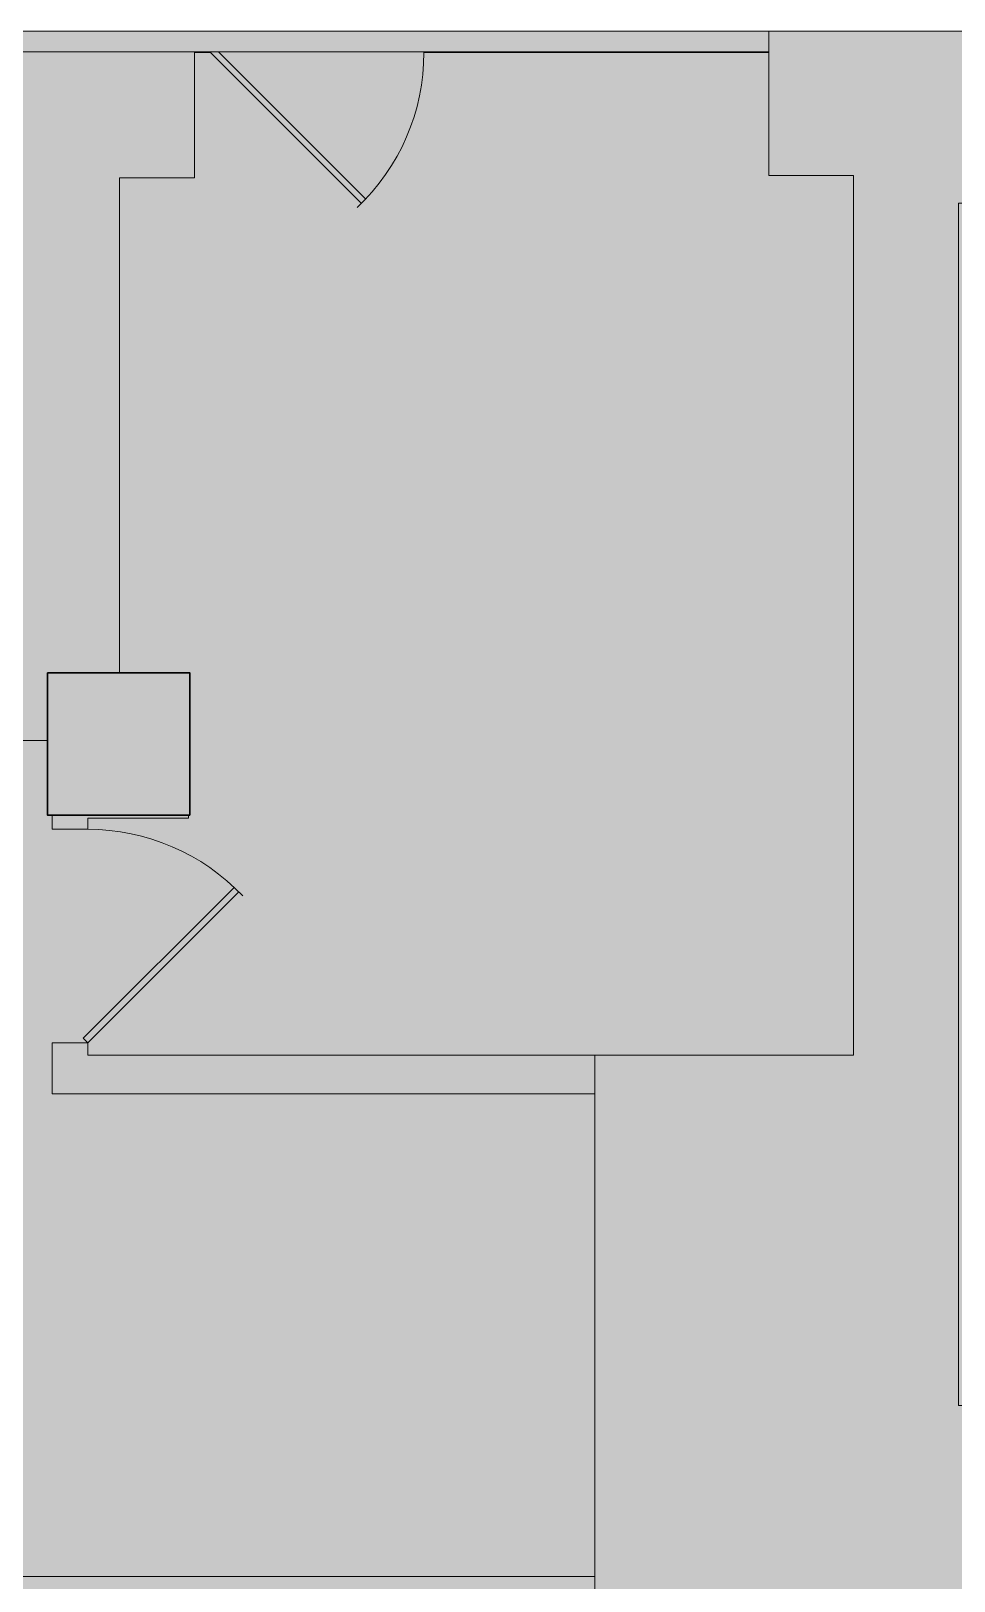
# Model space of a CAD drawing. Header units: inches. Extents: x -1427 to 2274, y -2183 to 260.
# Drawn here: x -236 to -80.4, y -1613.5 to -1352.1 of the extents above; entities that cross this region are included whole.
import ezdxf

# ---------------------------------------------------------------- set-up
doc = ezdxf.new("R2010")
doc.units = ezdxf.units.IN
doc.header["$MEASUREMENT"] = 0
for name, color, linetype, lineweight in [('8260 Willow Oaks_dwg', 8, 'Continuous', 9), ('8260 Willow Oaks_dwg _2_', 8, 'Continuous', 9), ('A-COLS', 52, 'Continuous', 13), ('A-DETL-GENF', 92, 'Continuous', 9), ('A-WALL', 113, 'Continuous', 13), ('A-WALL-PATT', 111, 'Continuous', 13), ('I-WALL', 2, 'Continuous', 9), ('LEVEL 07 BB', 7, 'Continuous', 9)]:
    doc.layers.add(name, color=color, linetype=linetype, lineweight=lineweight)

# ---------------------------------------------------------------- blocks, each defined once
blk = doc.blocks.new('8260 Willow Oaks_dwg_8260_7th Floor_ARCH_BB_dwg_DR-45-2427410-07 DEMO-2472885-Reflected Ceiling Plan')
at = {"layer": 'LEVEL 07 BB'}
blk.add_line((0.0381, -0.0035), (0.7279, 0.6863), dxfattribs=at)
at = {"layer": 'LEVEL 07 BB', "flags": 128}
blk.add_lwpolyline([(0.7071, 0.7071), (0, 0), (0.0035, -0.0035)], dxfattribs=at)
at = {"layer": 'LEVEL 07 BB'}
blk.add_arc((0, 0), 1, 360, 46.56044, dxfattribs=at)
blk = doc.blocks.new('8260 Willow Oaks_dwg_8260_7th Floor_ARCH_BB_dwg_DR-45-2427410-07 DEMO-V1-Reflected Ceiling Plan')
at = {"layer": 'LEVEL 07 BB', "flags": 128}
blk.add_lwpolyline([(0.7071, 0.7071), (0, 0), (0.0208, -0.0208), (0.7279, 0.6863)], dxfattribs=at)
at = {"layer": 'LEVEL 07 BB'}
blk.add_arc((0, 0), 1, 360, 46.56044, dxfattribs=at)
blk = doc.blocks.new('8260 Willow Oaks_dwg-2472863-Reflected Ceiling Plan')
at = {"layer": 'A-COLS', "lineweight": 9}
blk.add_hatch(color=7, dxfattribs=at).paths.add_polyline_path([(32809.96, 9103.7), (32833.96, 9103.7), (32833.96, 9127.7), (32809.96, 9127.7), (32809.96, 9108.18)], flags=0)
at = {"layer": 'A-WALL-PATT', "lineweight": 9}
blk.add_hatch(color=7, dxfattribs=at).paths.add_polyline_path([(32770.67, 8975.29), (32902.23, 8975.29), (32902.23, 8975.54), (32587.71, 8975.54), (32587.71, 8975.29), (32745.68, 8975.29)], flags=0)
at = {"layer": 'A-COLS', "color": 10, "lineweight": 30, "flags": 128}
blk.add_lwpolyline([(32833.96, 9103.7), (32833.96, 9127.7), (32809.96, 9127.7), (32809.96, 9103.7)], close=True, dxfattribs=at)
at = {"layer": 'LEVEL 07 BB', "flags": 128}
for points in [[(32822.1, 9127.7), (32822.1, 9211.2), (32834.73, 9211.2), (32834.73, 9232.32), (32837.42, 9232.32), (32837.42, 9232.45)], [(32873.42, 9232.45), (32873.42, 9232.32), (32931.6, 9232.32)], [(32608.73, 8975.54), (32608.73, 8996.07), (32605.23, 8996.07), (32605.23, 9063.7), (32647.73, 9063.7), (32647.73, 9116.32), (32809.96, 9116.32)], [(32810.73, 9103.7), (32810.73, 9101.32), (32816.73, 9101.32), (32816.73, 9103.2), (32833.73, 9103.2), (32833.73, 9103.7)], [(32902.23, 9063.2), (32816.73, 9063.2), (32816.73, 9065.32), (32810.73, 9065.32), (32810.73, 9056.7), (32902.23, 9056.7)]]:
    blk.add_lwpolyline(points, dxfattribs=at)
at = {"extrusion": (0, 0, -1), "xscale": 35.99999999998933, "yscale": 35.99999999998933, "zscale": -35.99999999998933}
for name, p, rotation in [('8260 Willow Oaks_dwg_8260_7th Floor_ARCH_BB_dwg_DR-45-2427410-07 DEMO-2472885-Reflected Ceiling Plan', (-32837.42, 9232.32), 180), ('8260 Willow Oaks_dwg_8260_7th Floor_ARCH_BB_dwg_DR-45-2427410-07 DEMO-V1-Reflected Ceiling Plan', (-32816.73, 9065.32), 90.00000000000001)]:
    blk.add_blockref(name, p, dxfattribs=dict(at, rotation=rotation))
blk = doc.blocks.new('8260 Willow Oaks_dwg_8260_7th Floor_ARCH_BB_dwg_DR-45-2427410-07 DEMO-2439553-Reflected Ceiling Plan')
at = {"layer": 'LEVEL 07 BB', "color": 253}
blk.add_line((0.0381, -0.0035), (0.7279, 0.6863), dxfattribs=at)
at = {"layer": 'LEVEL 07 BB', "color": 253, "flags": 128}
blk.add_lwpolyline([(0.7071, 0.7071), (0, 0), (0.0035, -0.0035)], dxfattribs=at)
at = {"layer": 'LEVEL 07 BB', "color": 253}
blk.add_arc((0, 0), 1, 360, 46.56044, dxfattribs=at)
blk = doc.blocks.new('8260 Willow Oaks_dwg_8260_7th Floor_ARCH_BB_dwg_DR-45-2427410-07 DEMO-V2-Reflected Ceiling Plan')
at = {"layer": 'LEVEL 07 BB', "color": 253, "flags": 128}
blk.add_lwpolyline([(0.7071, 0.7071), (0, 0), (0.0208, -0.0208), (0.7279, 0.6863)], dxfattribs=at)
at = {"layer": 'LEVEL 07 BB', "color": 253}
blk.add_arc((0, 0), 1, 360, 46.56044, dxfattribs=at)
blk = doc.blocks.new('8260 Willow Oaks_dwg _2_-2439531-Reflected Ceiling Plan')
at = {"layer": 'A-COLS', "color": 133, "lineweight": 30, "flags": 128}
blk.add_lwpolyline([(32833.96, 9103.7), (32833.96, 9127.7), (32809.96, 9127.7), (32809.96, 9103.7)], close=True, dxfattribs=at)
at = {"layer": 'LEVEL 07 BB', "color": 253, "flags": 128}
for points in [[(32822.1, 9127.7), (32822.1, 9211.2), (32834.73, 9211.2), (32834.73, 9232.32), (32837.42, 9232.32), (32837.42, 9232.45)], [(32873.42, 9232.45), (32873.42, 9232.32), (32931.6, 9232.32)], [(32608.73, 8975.54), (32608.73, 8996.07), (32605.23, 8996.07), (32605.23, 9063.7), (32647.73, 9063.7), (32647.73, 9116.32), (32809.96, 9116.32)], [(32810.73, 9103.7), (32810.73, 9101.32), (32816.73, 9101.32), (32816.73, 9103.2), (32833.73, 9103.2), (32833.73, 9103.7)], [(32902.23, 9063.2), (32816.73, 9063.2), (32816.73, 9065.32), (32810.73, 9065.32), (32810.73, 9056.7), (32902.23, 9056.7)]]:
    blk.add_lwpolyline(points, dxfattribs=at)
at = {"extrusion": (0, 0, -1), "xscale": 35.99999999998933, "yscale": 35.99999999998933, "zscale": -35.99999999998933}
for name, p, rotation in [('8260 Willow Oaks_dwg_8260_7th Floor_ARCH_BB_dwg_DR-45-2427410-07 DEMO-2439553-Reflected Ceiling Plan', (-32837.42, 9232.32), 180), ('8260 Willow Oaks_dwg_8260_7th Floor_ARCH_BB_dwg_DR-45-2427410-07 DEMO-V2-Reflected Ceiling Plan', (-32816.73, 9065.32), 90.00000000000001)]:
    blk.add_blockref(name, p, dxfattribs=dict(at, rotation=rotation))
blk = doc.blocks.new('Walls 1 - Walls 1-2578092-Reflected Ceiling Plan')
at = {"layer": 'A-WALL'}
h = blk.add_hatch(color=8, dxfattribs=at)
h.paths.add_polyline_path([(7.89, -1616.28), (7.89, -1558.28), (-2.11, -1558.28), (-2.11, -1583.92), (-79.61, -1583.92), (-79.61, -1381.17), (-2.11, -1381.17), (-2.11, -1410.13), (7.89, -1410.13), (7.89, -1352.13), (-111.59, -1352.13), (-111.59, -1376.5), (-97.34, -1376.5), (-97.34, -1524.88), (-140.97, -1524.88), (-140.97, -1616.28), (7.52, -1616.28)], flags=0)
h.paths.add_polyline_path([(7.89, -1514.28), (7.89, -1454.13), (-2.11, -1454.13), (-2.11, -1514.28), (7.52, -1514.28)], flags=0)
at = {"layer": 'A-WALL', "color": 250, "lineweight": 20}
for p, q in [((-111.59, -1376.5), (-111.59, -1352.13)), ((-111.59, -1352.13), (7.89, -1352.13)), ((7.89, -1352.13), (7.89, -1410.13)), ((-97.34, -1376.5), (-111.59, -1376.5)), ((-97.34, -1524.88), (-97.34, -1376.5)), ((-2.11, -1381.17), (-79.61, -1381.17)), ((-79.61, -1381.17), (-79.61, -1583.92)), ((-2.11, -1410.13), (-2.11, -1381.17)), ((7.89, -1410.13), (-2.11, -1410.13)), ((-2.11, -1514.28), (-2.11, -1454.13)), ((-2.11, -1454.13), (7.89, -1454.13)), ((7.89, -1454.13), (7.89, -1514.28)), ((7.89, -1514.28), (-2.11, -1514.28)), ((-140.97, -1616.28), (-140.97, -1524.88)), ((-140.97, -1524.88), (-97.34, -1524.88)), ((-2.11, -1583.92), (-2.11, -1558.28)), ((-2.11, -1558.28), (7.89, -1558.28)), ((7.89, -1558.28), (7.89, -1616.28)), ((-79.61, -1583.92), (-2.11, -1583.92)), ((7.89, -1616.28), (-140.97, -1616.28))]:
    blk.add_line(p, q, dxfattribs=at)
at = {"layer": 'A-WALL'}
for p, q in [((-2.11, -1410.13), (-2.11, -1454.13)), ((7.89, -1454.13), (7.89, -1410.13)), ((-2.11, -1514.28), (-2.11, -1558.28)), ((7.89, -1558.28), (7.89, -1514.28))]:
    blk.add_line(p, q, dxfattribs=at)

msp = doc.modelspace()

# ---------------------------------------------------------------- hatches: boundary and pattern name
at = {"layer": 'A-DETL-GENF'}
h = msp.add_hatch(color=9, dxfattribs=at)
h.paths.add_polyline_path([(127.14, -1616.53), (131.37, -1616.53), (131.37, -1616.28), (127.14, -1616.28)], flags=0)
h.paths.add_polyline_path([(394.43, -1612.78), (661.21, -1612.78), (661.21, -1360.91), (650.39, -1360.91), (650.39, -1377.21), (626.39, -1377.21), (626.39, -1355.63), (503.39, -1355.63), (503.39, -1377.51), (479.39, -1377.51), (479.39, -1355.63), (271.41, -1355.63), (271.41, -1466.5), (242.28, -1466.5), (242.28, -1591.63), (271.41, -1591.63), (271.41, -1612.78), (377.06, -1612.78)], flags=0)
h.paths.add_polyline_path([(-455.48, -1612.53), (-362.87, -1612.53), (-362.87, -1593.37), (-338.87, -1593.37), (-338.87, -1612.53), (-140.97, -1612.53), (-140.97, -1524.88), (-97.34, -1524.88), (-97.34, -1376.5), (-111.59, -1376.5), (-111.59, -1355.63), (-270.48, -1355.63), (-270.48, -1360.66), (-347.98, -1360.66), (-347.98, -1355.63), (-455.48, -1355.63), (-455.48, -1514.23)], flags=0)
h.paths.add_polyline_path([(137.14, -1583.92), (214.64, -1583.92), (214.64, -1381.17), (137.14, -1381.17), (137.14, -1410.13), (127.14, -1410.13), (127.14, -1454.13), (137.14, -1454.13), (137.14, -1514.28), (127.14, -1514.28), (127.14, -1558.28), (137.14, -1558.28), (137.14, -1562.29)], flags=0)
h.paths.add_polyline_path([(-2.11, -1583.92), (-2.11, -1558.28), (7.89, -1558.28), (7.89, -1514.28), (-2.11, -1514.28), (-2.11, -1454.13), (7.89, -1454.13), (7.89, -1410.13), (-2.11, -1410.13), (-2.11, -1381.17), (-79.61, -1381.17), (-79.61, -1583.92), (-5.75, -1583.92)], flags=0)
h.paths.add_polyline_path([(-458.86, -1582.05), (-458.86, -1476.59), (-458.98, -1476.59), (-458.98, -1355.63), (-455.61, -1355.63), (-455.61, -1352.13), (-459.11, -1352.13), (-459.11, -1582.05), (-458.98, -1582.05)], flags=0)
h.paths.add_polyline_path([(621.52, -1484.46), (621.52, -1460.46), (645.52, -1460.46), (645.52, -1484.46), (626.39, -1484.46)], flags=0)
h.paths.add_polyline_path([(-225.31, -1484.37), (-233.23, -1484.37), (-233.23, -1460.37), (-209.23, -1460.37), (-209.23, -1484.37)], flags=0)
h.paths.add_polyline_path([(-322.52, -1445.55), (-325.77, -1445), (-322.52, -1444.46)], flags=0)
h.paths.add_polyline_path([(-348.26, -1445.55), (-348.26, -1444.46), (-345.01, -1445), (-347.98, -1445.5)], flags=0)
h.paths.add_polyline_path([(-286.29, -1397.05), (-286.29, -1395.96), (-283.04, -1396.5)], flags=0)
h.paths.add_polyline_path([(-344.48, -1357.16), (-273.98, -1357.16), (-273.98, -1355.63), (-344.48, -1355.63)], flags=0)
h.paths.add_polyline_path([(650.39, -1356.91), (661.21, -1356.91), (661.21, -1352.13), (650.39, -1352.13), (650.39, -1355.63)], flags=0)
at = {"layer": 'A-WALL-PATT'}
for points in [[(-273.98, -1355.63), (-111.59, -1355.63), (-111.59, -1352.13), (-455.61, -1352.13), (-455.61, -1355.63), (-344.48, -1355.63)], [(-140.97, -1616.28), (-140.97, -1612.78), (-455.61, -1612.78), (-455.61, -1616.28), (-217.19, -1616.28)]]:
    msp.add_hatch(color=8, dxfattribs=at).paths.add_polyline_path(points, flags=0)

# ---------------------------------------------------------------- linework, layer by layer
at = {"layer": 'I-WALL', "color": 250, "lineweight": 20}
for p, q in [((-455.61, -1352.13), (-111.59, -1352.13)), ((-111.59, -1352.13), (-111.59, -1355.63)), ((-111.59, -1355.63), (-464.16, -1355.63)), ((-455.61, -1612.78), (-140.97, -1612.78)), ((-140.97, -1612.78), (-140.97, -1616.28))]:
    msp.add_line(p, q, dxfattribs=at)

# ---------------------------------------------------------------- block references
at = {"layer": '8260 Willow Oaks_dwg', "color": 7}
msp.add_blockref('8260 Willow Oaks_dwg-2472863-Reflected Ceiling Plan', (-33043.2, -10588.08), dxfattribs=at)
at = {"layer": '8260 Willow Oaks_dwg _2_', "color": 253}
msp.add_blockref('8260 Willow Oaks_dwg _2_-2439531-Reflected Ceiling Plan', (-33043.2, -10588.08), dxfattribs=at)
at = {"layer": 'A-WALL'}
msp.add_blockref('Walls 1 - Walls 1-2578092-Reflected Ceiling Plan', (0, 0), dxfattribs=at)

doc.saveas('drawing.dxf')
